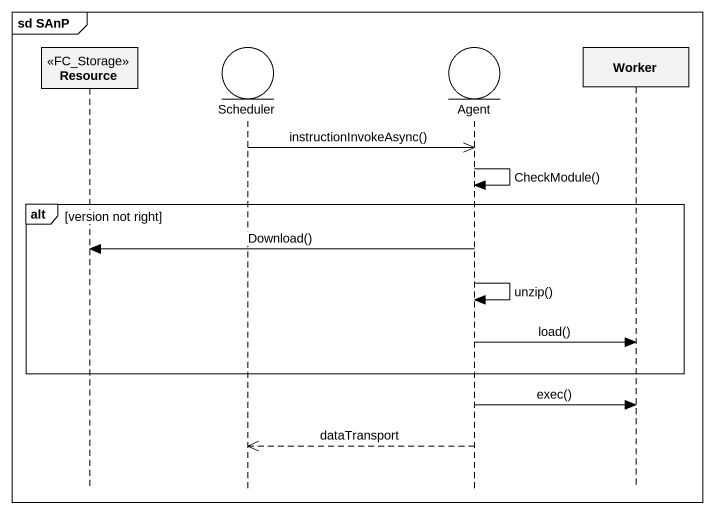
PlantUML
@startuml
mainframe sd SAnP
hide footbox
participant Resource <<FC_Storage>>
entity Scheduler
entity "Agent" as Agent_
participant Worker

Scheduler ->> Agent_ : instructionInvokeAsync()
Agent_ -> Agent_ : CheckModule()
alt version not right
  Agent_ -> Resource : Download()
  Agent_ -> Agent_ : unzip()
  Agent_ -> Worker : load()
end
Agent_ -> Worker : exec()
Agent_ -->> Scheduler : dataTransport
@enduml
